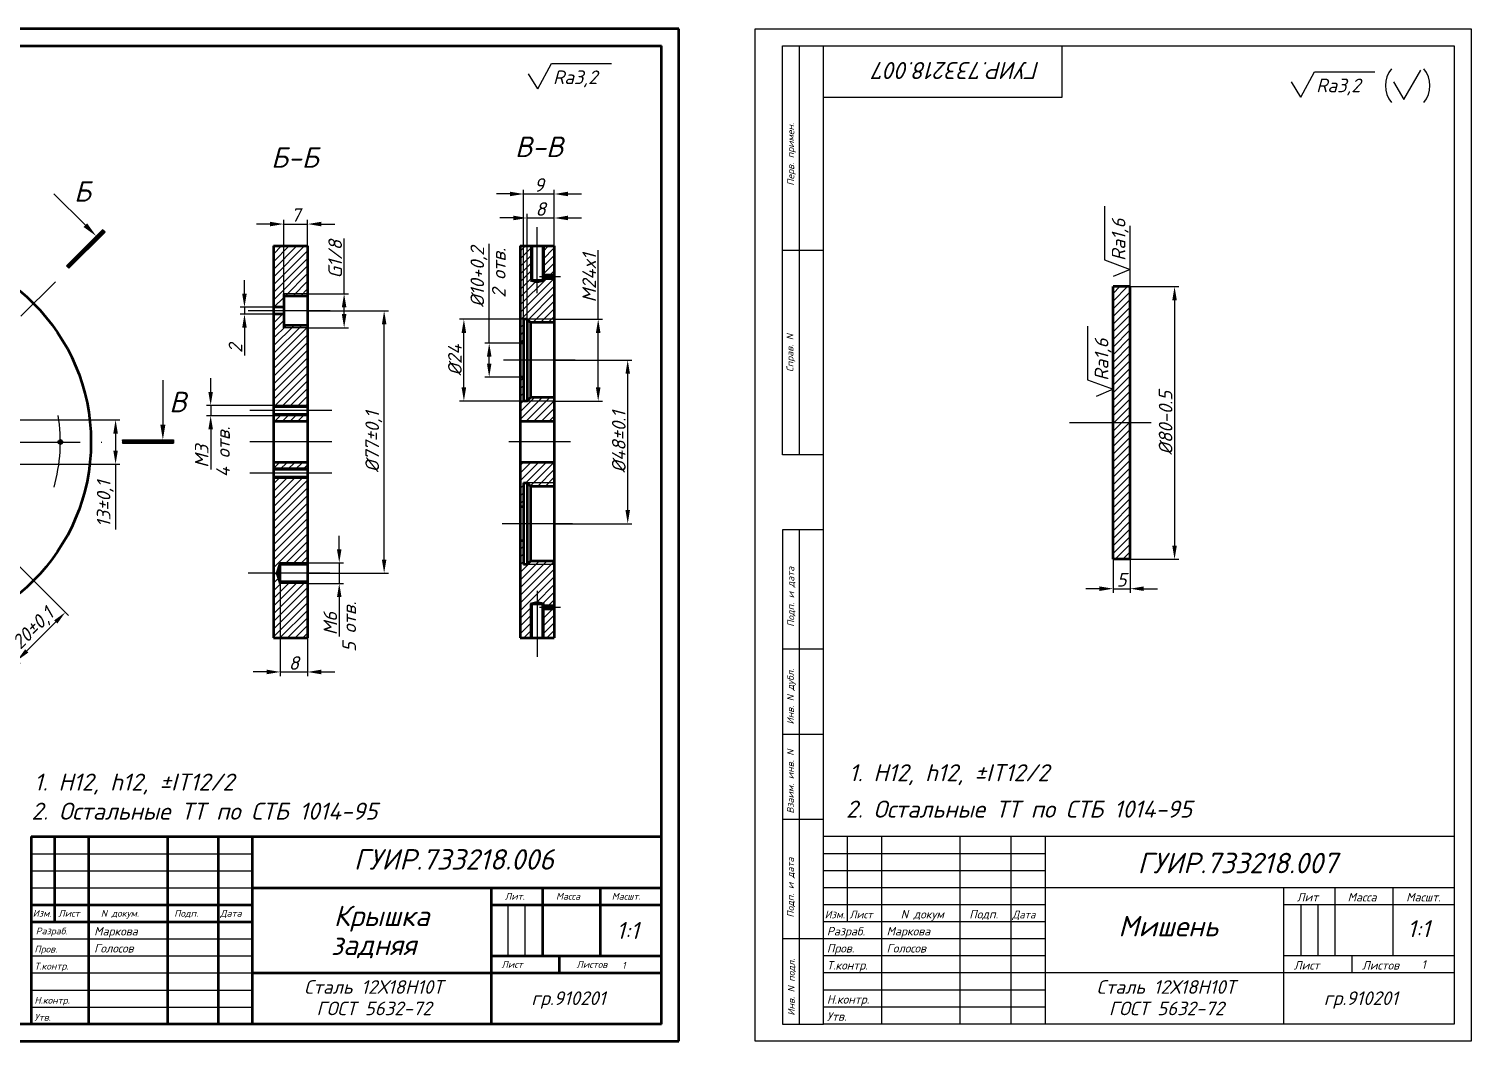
# Model space of a CAD drawing. Header units: millimetres. Extents: x -5427 to 3670, y -5891 to 948.
# Drawn here: x 2730.1 to 3153.2, y -550.9 to -253.9 of the extents above; entities that cross this region are included whole.
import ezdxf
from ezdxf.enums import TextEntityAlignment as Align

# ---------------------------------------------------------------- set-up
doc = ezdxf.new("R2010")
doc.units = ezdxf.units.MM
doc.header["$MEASUREMENT"] = 0
doc.linetypes.add('ACAD_ISO04W100', pattern=[30, 24, -3, 0, -3])
doc.layers.add('оси', color=1, linetype='ACAD_ISO04W100')
doc.layers.add('Толстые', color=7, linetype='Continuous', lineweight=50)
doc.layers.add('Тонкие', color=140, linetype='Continuous', lineweight=25)
doc.styles.get("Standard").update_dxf_attribs({"font": 'isocpeui.ttf'})
doc.styles.add('TXT', font='isocpeui.ttf')
doc.styles.add('Для рамки', font='simplex.shx', dxfattribs={"oblique": 15, "height": 4})
doc.dimstyles.new('ISO-25', dxfattribs={"dimtxt": 4, "dimasz": 4, "dimexe": 1.25, "dimexo": 0, "dimtad": 1, "dimtxsty": 'Standard', "dimcen": 2.5, "dimadec": 0, "dimazin": 0, "dimtfac": 1, "dimtmove": 0, "dimatfit": 3, "dimfxl": 1, "dimarcsym": 0})

# ---------------------------------------------------------------- blocks, each defined once
blk = doc.blocks.new('*D27')
at = {"layer": 'Defpoints', "color": 0, "transparency": 16777216}
for p in [(3053.14, -329.51), (3053.14, -409.51), (3066.17, -409.51)]:
    blk.add_point(p, dxfattribs=at)
at = {"layer": 'Тонкие', "color": 0, "lineweight": -2, "transparency": 16777216}
for p, q in [((3053.14, -329.51), (3067.42, -329.51)), ((3066.17, -333.51), (3066.17, -405.51)), ((3053.14, -409.51), (3067.42, -409.51))]:
    blk.add_line(p, q, dxfattribs=at)
at = {"layer": 'Тонкие', "color": 0, "transparency": 16777216}
for points in [[(3065.5, -333.51), (3066.83, -333.51), (3066.17, -329.51)], [(3065.5, -405.51), (3066.83, -405.51), (3066.17, -409.51)]]:
    blk.add_solid(points, dxfattribs=at)
at = {"layer": 'Тонкие', "color": 0, "transparency": 16777216, "insert": (3063.54, -369.51), "char_height": 4, "attachment_point": 5, "rotation": 90}
blk.add_mtext('%%c80-0.5', dxfattribs=at)
blk = doc.blocks.new('*D28')
at = {"layer": 'Defpoints', "color": 0, "transparency": 16777216}
for p in [(3048.14, -409.51), (3053.14, -409.51), (3053.14, -418.14)]:
    blk.add_point(p, dxfattribs=at)
at = {"layer": 'Тонкие', "color": 0, "lineweight": -2, "transparency": 16777216}
for p, q in [((3048.14, -409.51), (3048.14, -419.39)), ((3053.14, -409.51), (3053.14, -419.39)), ((3044.14, -418.14), (3040.14, -418.14)), ((3048.14, -418.14), (3053.14, -418.14)), ((3057.14, -418.14), (3061.14, -418.14))]:
    blk.add_line(p, q, dxfattribs=at)
at = {"layer": 'Тонкие', "color": 0, "transparency": 16777216}
for points in [[(3044.14, -417.48), (3044.14, -418.81), (3048.14, -418.14)], [(3057.14, -417.48), (3057.14, -418.81), (3053.14, -418.14)]]:
    blk.add_solid(points, dxfattribs=at)
at = {"layer": 'Тонкие', "color": 0, "transparency": 16777216, "insert": (3050.64, -415.52), "char_height": 4, "attachment_point": 5}
blk.add_mtext('5', dxfattribs=at)
blk = doc.blocks.new('BORDER')
for p, q in [((1, 1), (0, 1)), ((0, 1), (0, 0)), ((1, 0), (1, 1)), ((0, 0), (1, 0))]:
    blk.add_line(p, q)
blk = doc.blocks.new('*D431')
at = {"layer": 'Defpoints', "color": 0, "transparency": 16777216}
for p in [(2783.41, -364.39), (2801.83, -364.39), (2801.83, -367.39)]:
    blk.add_point(p, dxfattribs=at)
at = {"layer": 'Тонкие', "color": 0, "lineweight": -2, "transparency": 16777216}
for p, q in [((2783.41, -360.39), (2783.41, -356.39)), ((2801.83, -364.39), (2782.16, -364.39)), ((2801.83, -367.39), (2782.16, -367.39)), ((2783.41, -364.39), (2783.41, -367.39)), ((2783.41, -371.39), (2783.41, -383.21))]:
    blk.add_line(p, q, dxfattribs=at)
at = {"layer": 'Тонкие', "color": 0, "transparency": 16777216}
for points in [[(2782.74, -360.39), (2784.07, -360.39), (2783.41, -364.39)], [(2782.74, -371.39), (2784.07, -371.39), (2783.41, -367.39)]]:
    blk.add_solid(points, dxfattribs=at)
at = {"layer": 'Тонкие', "color": 0, "transparency": 16777216, "insert": (2780.78, -379.3), "char_height": 4, "attachment_point": 5, "rotation": 90}
blk.add_mtext('M3', dxfattribs=at)
blk = doc.blocks.new('*D426')
at = {"layer": 'Defpoints', "color": 0, "transparency": 16777216}
for p in [(2697.3, -368.61), (2697.3, -381.61), (2755.51, -381.61)]:
    blk.add_point(p, dxfattribs=at)
at = {"layer": 'Тонкие', "color": 0, "lineweight": -2, "transparency": 16777216}
for p, q in [((2697.3, -368.61), (2756.76, -368.61)), ((2755.51, -372.61), (2755.51, -377.61)), ((2697.3, -381.61), (2756.76, -381.61)), ((2755.51, -381.61), (2755.51, -400.77))]:
    blk.add_line(p, q, dxfattribs=at)
at = {"layer": 'Тонкие', "color": 0, "transparency": 16777216}
for points in [[(2754.85, -372.61), (2756.18, -372.61), (2755.51, -368.61)], [(2754.85, -377.61), (2756.18, -377.61), (2755.51, -381.61)]]:
    blk.add_solid(points, dxfattribs=at)
at = {"layer": 'Тонкие', "color": 0, "transparency": 16777216, "insert": (2752.49, -393.31), "char_height": 4, "attachment_point": 5, "rotation": 90}
blk.add_mtext('13%%p0,1', dxfattribs=at)
blk = doc.blocks.new('*D412')
at = {"layer": 'Defpoints', "color": 0, "transparency": 16777216}
for p in [(2811.88, -336.59), (2834.3, -336.59), (2811.83, -413.59)]:
    blk.add_point(p, dxfattribs=at)
at = {"layer": 'Тонкие', "color": 0, "lineweight": -2, "transparency": 16777216}
for p, q in [((2811.88, -336.59), (2835.55, -336.59)), ((2834.3, -409.59), (2834.3, -340.59)), ((2811.83, -413.59), (2835.55, -413.59))]:
    blk.add_line(p, q, dxfattribs=at)
at = {"layer": 'Тонкие', "color": 0, "transparency": 16777216}
for points in [[(2833.63, -340.59), (2834.97, -340.59), (2834.3, -336.59)], [(2833.63, -409.59), (2834.97, -409.59), (2834.3, -413.59)]]:
    blk.add_solid(points, dxfattribs=at)
at = {"layer": 'Тонкие', "color": 0, "transparency": 16777216, "insert": (2831.27, -375.09), "char_height": 4, "attachment_point": 5, "rotation": 90}
blk.add_mtext('%%c77%%p0,1', dxfattribs=at)
blk = doc.blocks.new('*D416')
at = {"layer": 'Defpoints', "color": 0, "transparency": 16777216}
for p in [(2803.83, -416.59), (2811.83, -416.59), (2811.83, -442.57)]:
    blk.add_point(p, dxfattribs=at)
at = {"layer": 'Тонкие', "color": 0, "lineweight": -2, "transparency": 16777216}
for p, q in [((2803.83, -416.59), (2803.83, -443.82)), ((2811.83, -416.59), (2811.83, -443.82)), ((2799.83, -442.57), (2795.83, -442.57)), ((2803.83, -442.57), (2811.83, -442.57)), ((2815.83, -442.57), (2819.83, -442.57))]:
    blk.add_line(p, q, dxfattribs=at)
at = {"layer": 'Тонкие', "color": 0, "transparency": 16777216}
for points in [[(2799.83, -441.9), (2799.83, -443.24), (2803.83, -442.57)], [(2815.83, -441.9), (2815.83, -443.24), (2811.83, -442.57)]]:
    blk.add_solid(points, dxfattribs=at)
at = {"layer": 'Тонкие', "color": 0, "transparency": 16777216, "insert": (2807.83, -439.95), "char_height": 4, "attachment_point": 5}
blk.add_mtext('8', dxfattribs=at)
blk = doc.blocks.new('*D415')
at = {"layer": 'Defpoints', "color": 0, "transparency": 16777216}
for p in [(2811.83, -410.59), (2811.83, -416.59), (2821.13, -416.59)]:
    blk.add_point(p, dxfattribs=at)
at = {"layer": 'Тонкие', "color": 0, "lineweight": -2, "transparency": 16777216}
for p, q in [((2821.13, -406.59), (2821.13, -402.59)), ((2811.83, -410.59), (2822.38, -410.59)), ((2821.13, -410.59), (2821.13, -416.59)), ((2811.83, -416.59), (2822.38, -416.59)), ((2821.13, -420.59), (2821.13, -432.17))]:
    blk.add_line(p, q, dxfattribs=at)
at = {"layer": 'Тонкие', "color": 0, "transparency": 16777216}
for points in [[(2820.46, -406.59), (2821.79, -406.59), (2821.13, -410.59)], [(2820.46, -420.59), (2821.79, -420.59), (2821.13, -416.59)]]:
    blk.add_solid(points, dxfattribs=at)
at = {"layer": 'Тонкие', "color": 0, "transparency": 16777216, "insert": (2818.5, -428.38), "char_height": 4, "attachment_point": 5, "rotation": 90}
blk.add_mtext('M6', dxfattribs=at)
blk = doc.blocks.new('*D424')
at = {"layer": 'Defpoints', "color": 0, "transparency": 16777216}
for p in [(2718.03, -402.34), (2703.89, -416.48), (2740.77, -425.08)]:
    blk.add_point(p, dxfattribs=at)
at = {"layer": 'Тонкие', "color": 0, "lineweight": -2, "transparency": 16777216}
for p, q in [((2718.03, -402.34), (2741.66, -425.97)), ((2703.89, -416.48), (2727.52, -440.11)), ((2729.46, -436.39), (2737.95, -427.91))]:
    blk.add_line(p, q, dxfattribs=at)
at = {"layer": 'Тонкие', "color": 0, "transparency": 16777216}
for points in [[(2737.47, -427.44), (2738.42, -428.38), (2740.77, -425.08)], [(2728.99, -435.92), (2729.93, -436.87), (2726.63, -439.22)]]:
    blk.add_solid(points, dxfattribs=at)
at = {"layer": 'Тонкие', "color": 0, "transparency": 16777216, "insert": (2731.56, -430.01), "char_height": 4, "attachment_point": 5, "rotation": 45}
blk.add_mtext('20%%p0,1', dxfattribs=at)
blk = doc.blocks.new('*D428')
at = {"layer": 'Defpoints', "color": 0, "transparency": 16777216}
for p in [(2811.83, -311.16), (2804.83, -331.59), (2811.83, -331.59)]:
    blk.add_point(p, dxfattribs=at)
at = {"layer": 'Тонкие', "color": 0, "lineweight": -2, "transparency": 16777216}
for p, q in [((2800.83, -311.16), (2796.83, -311.16)), ((2804.83, -331.59), (2804.83, -309.91)), ((2804.83, -311.16), (2811.83, -311.16)), ((2811.83, -331.59), (2811.83, -309.91)), ((2815.83, -311.16), (2819.83, -311.16))]:
    blk.add_line(p, q, dxfattribs=at)
at = {"layer": 'Тонкие', "color": 0, "transparency": 16777216}
for points in [[(2800.83, -310.5), (2800.83, -311.83), (2804.83, -311.16)], [(2815.83, -310.5), (2815.83, -311.83), (2811.83, -311.16)]]:
    blk.add_solid(points, dxfattribs=at)
at = {"layer": 'Тонкие', "color": 0, "transparency": 16777216, "insert": (2808.33, -308.51), "char_height": 4, "attachment_point": 5}
blk.add_mtext('7', dxfattribs=at)
blk = doc.blocks.new('*D413')
at = {"layer": 'Defpoints', "color": 0, "transparency": 16777216}
for p in [(2811.83, -331.59), (2811.83, -341.59), (2822.56, -341.59)]:
    blk.add_point(p, dxfattribs=at)
at = {"layer": 'Тонкие', "color": 0, "lineweight": -2, "transparency": 16777216}
for p, q in [((2822.56, -331.59), (2822.56, -315.4)), ((2811.83, -331.59), (2823.81, -331.59)), ((2822.56, -337.59), (2822.56, -335.59)), ((2811.83, -341.59), (2823.81, -341.59))]:
    blk.add_line(p, q, dxfattribs=at)
at = {"layer": 'Тонкие', "color": 0, "transparency": 16777216}
for points in [[(2821.89, -335.59), (2823.23, -335.59), (2822.56, -331.59)], [(2821.89, -337.59), (2823.23, -337.59), (2822.56, -341.59)]]:
    blk.add_solid(points, dxfattribs=at)
at = {"layer": 'Тонкие', "color": 0, "transparency": 16777216, "insert": (2819.94, -321.49), "char_height": 4, "attachment_point": 5, "rotation": 90}
blk.add_mtext('G1/8', dxfattribs=at)
blk = doc.blocks.new('*D414')
at = {"layer": 'Defpoints', "color": 0, "transparency": 16777216}
for p in [(2793.32, -337.59), (2801.83, -335.59), (2801.83, -337.59)]:
    blk.add_point(p, dxfattribs=at)
at = {"layer": 'Тонкие', "color": 0, "lineweight": -2, "transparency": 16777216}
for p, q in [((2793.32, -331.59), (2793.32, -327.59)), ((2801.83, -335.59), (2792.07, -335.59)), ((2801.83, -337.59), (2792.07, -337.59)), ((2793.32, -335.59), (2793.32, -337.59)), ((2793.32, -341.59), (2793.32, -349.68))]:
    blk.add_line(p, q, dxfattribs=at)
at = {"layer": 'Тонкие', "color": 0, "transparency": 16777216}
for points in [[(2792.66, -331.59), (2793.99, -331.59), (2793.32, -335.59)], [(2792.66, -341.59), (2793.99, -341.59), (2793.32, -337.59)]]:
    blk.add_solid(points, dxfattribs=at)
at = {"layer": 'Тонкие', "color": 0, "transparency": 16777216, "insert": (2790.7, -347.63), "char_height": 4, "attachment_point": 5, "rotation": 90}
blk.add_mtext('2', dxfattribs=at)
blk = doc.blocks.new('*D433')
at = {"layer": 'Defpoints', "color": 0, "transparency": 16777216}
for p in [(2884.22, -339.09), (2884.22, -363.09), (2897.09, -363.09)]:
    blk.add_point(p, dxfattribs=at)
at = {"layer": 'Тонкие', "color": 0, "lineweight": -2, "transparency": 16777216}
for p, q in [((2897.09, -339.09), (2897.09, -318.81)), ((2884.22, -339.09), (2898.34, -339.09)), ((2897.09, -359.09), (2897.09, -343.09)), ((2884.22, -363.09), (2898.34, -363.09))]:
    blk.add_line(p, q, dxfattribs=at)
at = {"layer": 'Тонкие', "color": 0, "transparency": 16777216}
for points in [[(2896.42, -343.09), (2897.76, -343.09), (2897.09, -339.09)], [(2896.42, -359.09), (2897.76, -359.09), (2897.09, -363.09)]]:
    blk.add_solid(points, dxfattribs=at)
at = {"layer": 'Тонкие', "color": 0, "transparency": 16777216, "insert": (2894.46, -326.95), "char_height": 4, "attachment_point": 5, "rotation": 90}
blk.add_mtext('M24x1', dxfattribs=at)
blk = doc.blocks.new('*D434')
at = {"layer": 'Defpoints', "color": 0, "transparency": 16777216}
for p in [(2865.12, -346.09), (2874.22, -346.09), (2874.22, -356.09)]:
    blk.add_point(p, dxfattribs=at)
at = {"layer": 'Тонкие', "color": 0, "lineweight": -2, "transparency": 16777216}
for p, q in [((2865.12, -346.09), (2865.12, -316.93)), ((2874.22, -346.09), (2863.87, -346.09)), ((2865.12, -352.09), (2865.12, -350.09)), ((2874.22, -356.09), (2863.87, -356.09))]:
    blk.add_line(p, q, dxfattribs=at)
at = {"layer": 'Тонкие', "color": 0, "transparency": 16777216}
for points in [[(2864.46, -350.09), (2865.79, -350.09), (2865.12, -346.09)], [(2864.46, -352.09), (2865.79, -352.09), (2865.12, -356.09)]]:
    blk.add_solid(points, dxfattribs=at)
at = {"layer": 'Тонкие', "color": 0, "transparency": 16777216, "insert": (2862.1, -326.68), "char_height": 4, "attachment_point": 5, "rotation": 90}
blk.add_mtext('%%c10+0,2', dxfattribs=at)
blk = doc.blocks.new('*D435')
at = {"layer": 'Defpoints', "color": 0, "transparency": 16777216}
for p in [(2857.69, -339.09), (2875.22, -339.09), (2875.22, -363.09)]:
    blk.add_point(p, dxfattribs=at)
at = {"layer": 'Тонкие', "color": 0, "lineweight": -2, "transparency": 16777216}
for p, q in [((2875.22, -339.09), (2856.44, -339.09)), ((2857.69, -359.09), (2857.69, -343.09)), ((2875.22, -363.09), (2856.44, -363.09))]:
    blk.add_line(p, q, dxfattribs=at)
at = {"layer": 'Тонкие', "color": 0, "transparency": 16777216}
for points in [[(2857.02, -343.09), (2858.35, -343.09), (2857.69, -339.09)], [(2857.02, -359.09), (2858.35, -359.09), (2857.69, -363.09)]]:
    blk.add_solid(points, dxfattribs=at)
at = {"layer": 'Тонкие', "color": 0, "transparency": 16777216, "insert": (2855.06, -351.09), "char_height": 4, "attachment_point": 5, "rotation": 90}
blk.add_mtext('%%c24', dxfattribs=at)
blk = doc.blocks.new('*D436')
at = {"layer": 'Defpoints', "color": 0, "transparency": 16777216}
for p in [(2884.22, -351.09), (2905.75, -351.09), (2884.22, -399.09)]:
    blk.add_point(p, dxfattribs=at)
at = {"layer": 'Тонкие', "color": 0, "lineweight": -2, "transparency": 16777216}
for p, q in [((2884.22, -351.09), (2907, -351.09)), ((2905.75, -395.09), (2905.75, -355.09)), ((2884.22, -399.09), (2907, -399.09))]:
    blk.add_line(p, q, dxfattribs=at)
at = {"layer": 'Тонкие', "color": 0, "transparency": 16777216}
for points in [[(2905.09, -355.09), (2906.42, -355.09), (2905.75, -351.09)], [(2905.09, -395.09), (2906.42, -395.09), (2905.75, -399.09)]]:
    blk.add_solid(points, dxfattribs=at)
at = {"layer": 'Тонкие', "color": 0, "transparency": 16777216, "insert": (2903.13, -375.09), "char_height": 4, "attachment_point": 5, "rotation": 90}
blk.add_mtext('%%c48%%p0.1', dxfattribs=at)
blk = doc.blocks.new('*D437')
at = {"layer": 'Defpoints', "color": 0, "transparency": 16777216}
for p in [(2884.22, -309.38), (2884.22, -317.59), (2876.22, -339.09)]:
    blk.add_point(p, dxfattribs=at)
at = {"layer": 'Тонкие', "color": 0, "lineweight": -2, "transparency": 16777216}
for p, q in [((2876.22, -339.09), (2876.22, -308.13)), ((2884.22, -317.59), (2884.22, -308.13)), ((2872.22, -309.38), (2868.22, -309.38)), ((2876.22, -309.38), (2884.22, -309.38)), ((2888.22, -309.38), (2892.22, -309.38))]:
    blk.add_line(p, q, dxfattribs=at)
at = {"layer": 'Тонкие', "color": 0, "transparency": 16777216}
for points in [[(2872.22, -308.71), (2872.22, -310.04), (2876.22, -309.38)], [(2888.22, -308.71), (2888.22, -310.04), (2884.22, -309.38)]]:
    blk.add_solid(points, dxfattribs=at)
at = {"layer": 'Тонкие', "color": 0, "transparency": 16777216, "insert": (2880.22, -306.75), "char_height": 4, "attachment_point": 5}
blk.add_mtext('8', dxfattribs=at)
blk = doc.blocks.new('*D438')
at = {"layer": 'Defpoints', "color": 0, "transparency": 16777216}
for p in [(2884.22, -302.34), (2884.22, -317.59), (2875.22, -339.09)]:
    blk.add_point(p, dxfattribs=at)
at = {"layer": 'Тонкие', "color": 0, "lineweight": -2, "transparency": 16777216}
for p, q in [((2871.22, -302.34), (2867.22, -302.34)), ((2875.22, -339.09), (2875.22, -301.09)), ((2875.22, -302.34), (2884.22, -302.34)), ((2884.22, -317.59), (2884.22, -301.09)), ((2888.22, -302.34), (2892.22, -302.34))]:
    blk.add_line(p, q, dxfattribs=at)
at = {"layer": 'Тонкие', "color": 0, "transparency": 16777216}
for points in [[(2871.22, -301.67), (2871.22, -303), (2875.22, -302.34)], [(2888.22, -301.67), (2888.22, -303), (2884.22, -302.34)]]:
    blk.add_solid(points, dxfattribs=at)
at = {"layer": 'Тонкие', "color": 0, "transparency": 16777216, "insert": (2879.72, -299.71), "char_height": 4, "attachment_point": 5}
blk.add_mtext('9', dxfattribs=at)

msp = doc.modelspace()

# ---------------------------------------------------------------- hatches: boundary and pattern name
at = {"layer": 'Тонкие'}
h = msp.add_hatch(dxfattribs=at)
h.set_pattern_fill('ANSI37', color=256, scale=0.05, style=0)
h.set_pattern_definition([(45, (195.175, 408.23262), (-0.1122532015, 0.1122532015), []), (135, (195.175, 408.23262), (-0.1122532015, -0.1122532015), [])])
h.paths.add_polyline_path([(2636.078, -430.624), (2635.371, -429.917), (2624.765, -440.523), (2625.472, -441.23)])
h.paths.add_polyline_path([(2752.422, -313.517), (2751.715, -312.81), (2741.108, -323.416), (2741.815, -324.124)])
h = msp.add_hatch(dxfattribs=at)
h.set_pattern_fill('ANSI31', color=256, scale=0.5, style=0)
h.set_pattern_definition([(45, (175.933, 408.2326), (-1.122532, 1.122532), [])])
h.paths.add_polyline_path([(2811.833, -317.589), (2801.833, -317.589), (2801.833, -335.586), (2804.833, -335.586), (2804.833, -331.586), (2811.833, -331.586)])
h.paths.add_polyline_path([(2811.833, -341.586), (2804.833, -341.586), (2804.833, -337.586), (2801.833, -337.586), (2801.833, -364.389), (2811.833, -364.389)])
h.paths.add_polyline_path([(2811.833, -367.389), (2801.833, -367.389), (2801.833, -369.089), (2811.833, -369.089)])
h.paths.add_polyline_path([(2811.833, -381.089), (2801.833, -381.089), (2801.833, -382.789), (2811.833, -382.789)])
h.paths.add_polyline_path([(2811.833, -385.789), (2801.833, -385.789), (2801.833, -413.586), (2802.833, -413.587), (2803.833, -410.586), (2803.833, -410.586), (2811.833, -410.586)])
h.paths.add_polyline_path([(2811.833, -416.586), (2803.833, -416.586), (2802.833, -413.587), (2801.833, -413.586), (2801.833, -432.589), (2811.833, -432.589)])
h.paths.add_polyline_path([(2811.833, -416.086), (2803.833, -416.086), (2803.833, -416.586), (2811.833, -416.586)], flags=17)
h.paths.add_polyline_path([(2811.833, -410.586), (2803.833, -410.586), (2803.833, -411.086), (2811.833, -411.086)], flags=16)
h.paths.add_polyline_path([(2811.833, -385.389), (2801.833, -385.389), (2801.833, -385.789), (2811.833, -385.789)])
h.paths.add_polyline_path([(2811.833, -382.789), (2801.833, -382.789), (2801.833, -383.189), (2811.833, -383.189)])
h.paths.add_polyline_path([(2811.833, -364.389), (2801.833, -364.389), (2801.833, -364.789), (2811.833, -364.789)])
h.paths.add_polyline_path([(2811.833, -366.989), (2801.833, -366.989), (2801.833, -367.389), (2811.833, -367.389)])
h.paths.add_polyline_path([(2811.833, -331.586), (2804.833, -331.586), (2804.833, -332.286), (2811.833, -332.286)])
h.paths.add_polyline_path([(2811.833, -340.886), (2804.833, -340.886), (2804.833, -341.586), (2811.833, -341.586)], flags=17)
h = msp.add_hatch(dxfattribs=at)
h.set_pattern_fill('ANSI31', color=256, scale=0.5, style=0)
h.set_pattern_definition([(45, (-1108.3363, 397.2326), (-1.122532, 1.122532), [])])
h.paths.add_polyline_path([(2884.217, -327.089), (2881.217, -327.089), (2881.217, -327.589), (2879.217, -328.089), (2877.217, -327.589), (2877.217, -317.589), (2874.217, -317.589), (2874.217, -346.089), (2875.217, -346.089), (2875.217, -339.089), (2876.217, -339.089), (2884.217, -339.089)])
h.paths.add_polyline_path([(2884.217, -363.089), (2876.217, -363.089), (2875.217, -363.089), (2875.217, -356.089), (2874.217, -356.089), (2874.217, -369.089), (2884.217, -369.089)])
h.paths.add_polyline_path([(2884.217, -381.089), (2874.217, -381.089), (2874.217, -394.089), (2875.217, -394.089), (2875.217, -387.089), (2876.218, -387.089), (2876.218, -387.089), (2884.217, -387.089)])
h.paths.add_polyline_path([(2884.217, -411.089), (2876.218, -411.089), (2876.218, -411.089), (2875.218, -411.089), (2875.217, -404.089), (2874.217, -404.089), (2874.218, -432.589), (2877.217, -432.589), (2877.217, -422.589), (2879.217, -422.089), (2881.217, -422.589), (2881.217, -423.089), (2884.217, -423.089)])
h.paths.add_polyline_path([(2884.217, -424.089), (2881.217, -424.089), (2881.217, -432.589), (2884.217, -432.589)])
h.paths.add_polyline_path([(2884.217, -317.589), (2881.217, -317.589), (2881.217, -326.089), (2884.217, -326.089)])
h.paths.add_polyline_path([(2884.217, -410.089), (2877.218, -410.089), (2876.218, -411.089), (2884.217, -411.089)])
h.paths.add_polyline_path([(2884.217, -387.089), (2876.218, -387.089), (2876.218, -387.089), (2877.217, -388.089), (2884.217, -388.089)], flags=16)
h.paths.add_polyline_path([(2884.217, -339.089), (2876.217, -339.089), (2877.217, -340.089), (2884.217, -340.089)])
h.paths.add_polyline_path([(2884.217, -362.089), (2877.217, -362.089), (2876.218, -363.089), (2876.218, -363.089), (2884.217, -363.089)], flags=17)
h.paths.add_polyline_path([(2877.617, -422.589), (2877.217, -422.589), (2877.217, -432.589), (2877.617, -432.589)], flags=17)
h.paths.add_polyline_path([(2881.217, -424.089), (2880.817, -424.089), (2880.817, -432.589), (2881.217, -432.589)], flags=17)
h.paths.add_polyline_path([(2881.217, -422.589), (2880.817, -422.589), (2880.817, -423.089), (2881.217, -423.089)], flags=16)
h.paths.add_polyline_path([(2877.617, -317.589), (2877.217, -317.589), (2877.217, -327.589), (2877.617, -327.589)])
h.paths.add_polyline_path([(2881.217, -317.589), (2880.817, -317.589), (2880.817, -326.089), (2881.217, -326.089)])
h.paths.add_polyline_path([(2881.217, -327.089), (2880.817, -327.089), (2880.817, -327.589), (2881.217, -327.589)], flags=16)
h = msp.add_hatch(dxfattribs=at)
h.set_pattern_fill('ANSI31', color=256, scale=0.5, style=0)
h.set_pattern_definition([(45, (-2516.0531, 830.4975), (-1.122532, 1.122532), [])])
h.paths.add_polyline_path([(3053.136, -329.509), (3048.136, -329.509), (3048.136, -369.509), (3053.136, -369.509)])
h.paths.add_polyline_path([(3053.136, -369.509), (3048.136, -369.509), (3048.136, -409.509), (3053.136, -409.509)])
h = msp.add_hatch(dxfattribs=at)
h.set_pattern_fill('ANSI37', color=256, scale=0.05, style=0)
h.set_pattern_definition([(45, (-1013.84425, 397.23262), (-0.1122532015, 0.1122532015), []), (135, (-1013.84425, 397.23262), (-0.1122532015, -0.1122532015), [])])
h.paths.add_polyline_path([(2627.972, -374.629), (2612.972, -374.629), (2612.972, -375.629), (2627.972, -375.629)])
h.paths.add_polyline_path([(2772.505, -374.472), (2757.505, -374.472), (2757.505, -375.472), (2772.505, -375.472)])

# ---------------------------------------------------------------- linework, layer by layer
for p, q in [((2943.176, -550.888), (2943.176, -253.888)), ((2943.176, -253.888), (3153.176, -253.888)), ((3153.176, -253.888), (3153.176, -550.888)), ((2951.176, -378.888), (2951.176, -258.888)), ((2951.176, -258.888), (2963.176, -258.888)), ((2956.176, -378.888), (2956.176, -258.888)), ((2963.176, -545.888), (2963.176, -258.888)), ((2963.176, -258.888), (3148.176, -258.888)), ((3033.176, -273.888), (3033.176, -258.888)), ((3148.176, -258.888), (3148.176, -545.888)), ((2963.176, -273.888), (3033.176, -273.888)), ((2963.176, -318.888), (2951.176, -318.888)), ((2963.176, -378.888), (2951.176, -378.888)), ((2951.176, -400.888), (2951.176, -545.888)), ((2963.176, -400.888), (2951.176, -400.888)), ((2956.176, -545.888), (2956.176, -400.888)), ((2963.176, -435.888), (2951.176, -435.888)), ((2963.176, -460.888), (2951.176, -460.888)), ((2963.176, -485.888), (2951.176, -485.888)), ((3148.176, -490.888), (2963.176, -490.888)), ((2970.176, -490.888), (2970.176, -515.888)), ((2970.176, -490.888), (2970.176, -515.888)), ((2980.176, -490.888), (2980.176, -545.888)), ((2980.176, -490.888), (2980.176, -545.888)), ((3003.176, -490.888), (3003.176, -545.888)), ((3003.176, -490.888), (3003.176, -545.888)), ((3018.176, -490.888), (3018.176, -545.888)), ((3018.176, -490.888), (3018.176, -545.888)), ((3028.176, -490.888), (3028.176, -545.888)), ((3028.176, -490.888), (3028.176, -545.888)), ((3148.176, -505.888), (3028.176, -505.888)), ((3098.176, -505.888), (3098.176, -545.888)), ((3098.176, -505.888), (3098.176, -545.888)), ((3113.176, -505.888), (3113.176, -525.888)), ((3113.176, -505.888), (3113.176, -525.888)), ((3130.176, -505.888), (3130.176, -525.888)), ((3130.176, -505.888), (3130.176, -525.888)), ((3028.176, -510.888), (2963.176, -510.888)), ((3148.176, -510.888), (3098.176, -510.888)), ((3028.176, -515.888), (2963.176, -515.888)), ((3028.176, -515.888), (2963.176, -515.888)), ((2963.176, -520.888), (2951.176, -520.888)), ((3148.176, -525.888), (3098.176, -525.888)), ((3148.176, -525.888), (3098.176, -525.888)), ((3118.176, -525.888), (3118.176, -530.888)), ((3118.176, -525.888), (3118.176, -530.888)), ((3148.176, -530.888), (3028.176, -530.888)), ((3148.176, -530.888), (3028.176, -530.888)), ((2951.176, -545.888), (2963.176, -545.888)), ((3148.176, -545.888), (2963.176, -545.888)), ((3153.176, -550.888), (2943.176, -550.888))]:
    msp.add_line(p, q)
at = {"layer": 'оси'}
for p, q in [((2879.217, -331.401), (2879.217, -312.056)), ((2642.577, -423.341), (2737.845, -328.073)), ((2879.825, -326.589), (2886.045, -326.589)), ((2732.172, -416.478), (2649.811, -334.118)), ((2818.445, -336.596), (2794.089, -336.581)), ((2890.332, -351.089), (2869.275, -351.089)), ((2818.914, -365.889), (2794.819, -365.889)), ((3059.326, -369.509), (3035.316, -369.509)), ((2630.848, -375.113), (2751.45, -375.113)), ((2818.914, -375.089), (2794.819, -375.089)), ((2889.009, -375.089), (2870.843, -375.089)), ((2818.914, -384.289), (2794.819, -384.289)), ((2889.597, -399.089), (2868.907, -399.089)), ((2818.4, -413.596), (2794.044, -413.581)), ((2879.217, -418.776), (2879.217, -438.121)), ((2879.825, -423.589), (2886.045, -423.589))]:
    msp.add_line(p, q, dxfattribs=at)
msp.add_arc((2690.806, -375.112), 48.5, 344.10445, 9.18493, dxfattribs=at)
at = {"layer": 'Толстые'}
for p, q in [((2801.833, -317.589), (2801.833, -432.589)), ((2801.833, -317.589), (2811.833, -317.589)), ((2811.833, -317.589), (2811.833, -432.589)), ((2874.217, -317.589), (2874.218, -432.589)), ((2874.217, -317.589), (2884.217, -317.589)), ((2874.217, -317.589), (2884.217, -317.589)), ((2877.617, -317.589), (2877.617, -327.589)), ((2880.817, -317.589), (2880.817, -327.589)), ((2884.217, -317.589), (2884.217, -432.589)), ((2877.217, -327.589), (2881.217, -327.589)), ((2877.217, -327.589), (2879.217, -328.089)), ((2879.217, -328.089), (2881.217, -327.589)), ((2879.217, -328.089), (2879.217, -328.089)), ((2880.817, -326.089), (2884.217, -326.089)), ((2880.817, -327.089), (2884.217, -327.089)), ((3048.136, -409.509), (3048.136, -329.509)), ((3053.136, -329.509), (3048.136, -329.509)), ((3053.136, -409.509), (3053.136, -329.509)), ((2804.833, -331.586), (2804.833, -341.586)), ((2811.833, -332.286), (2804.833, -332.286)), ((2804.833, -335.586), (2801.833, -335.586)), ((2804.833, -337.586), (2801.833, -337.586)), ((2811.833, -340.886), (2804.833, -340.886)), ((2875.217, -339.089), (2875.217, -363.089)), ((2876.217, -339.089), (2875.217, -339.089)), ((2876.217, -339.089), (2877.217, -340.089)), ((2876.217, -339.089), (2876.218, -363.089)), ((2884.217, -340.089), (2877.217, -340.089)), ((2877.217, -340.089), (2877.217, -362.089)), ((2875.217, -346.089), (2874.217, -346.089)), ((2875.217, -356.089), (2874.217, -356.089)), ((2876.217, -363.089), (2875.217, -363.089)), ((2876.217, -363.089), (2877.217, -362.089)), ((2884.217, -362.089), (2877.217, -362.089)), ((2811.833, -364.789), (2801.833, -364.789)), ((2811.833, -366.989), (2801.833, -366.989)), ((2811.833, -369.089), (2801.833, -369.089)), ((2884.217, -369.089), (2874.218, -369.089)), ((2811.833, -381.089), (2801.833, -381.089)), ((2811.833, -383.189), (2801.833, -383.189)), ((2884.217, -381.089), (2874.218, -381.089)), ((2811.833, -385.389), (2801.833, -385.389)), ((2875.217, -387.089), (2875.218, -411.089)), ((2875.217, -387.089), (2876.218, -387.089)), ((2876.218, -387.089), (2876.218, -411.089)), ((2876.218, -387.089), (2877.217, -388.089)), ((2877.217, -388.089), (2877.218, -410.089)), ((2877.217, -388.089), (2884.217, -388.089)), ((2875.217, -394.089), (2874.217, -394.089)), ((2875.217, -404.089), (2874.217, -404.089)), ((2876.218, -411.089), (2877.217, -410.089)), ((2884.217, -410.089), (2877.218, -410.089)), ((3053.136, -409.509), (3048.136, -409.509)), ((2803.833, -410.586), (2802.833, -413.586)), ((2802.833, -413.586), (2802.833, -413.586)), ((2802.833, -413.586), (2803.833, -416.586)), ((2803.833, -416.586), (2803.833, -410.586)), ((2811.833, -411.086), (2803.833, -411.086)), ((2876.218, -411.089), (2875.218, -411.089)), ((2811.833, -416.086), (2803.833, -416.086)), ((2877.217, -422.589), (2879.217, -422.089)), ((2877.217, -422.589), (2881.217, -422.589)), ((2877.617, -432.589), (2877.617, -422.589)), ((2879.217, -422.089), (2881.217, -422.589)), ((2880.817, -432.589), (2880.817, -422.589)), ((2880.817, -423.089), (2884.217, -423.089)), ((2880.817, -424.089), (2884.217, -424.089)), ((2801.833, -432.589), (2811.833, -432.589)), ((2874.217, -432.589), (2884.217, -432.589)), ((2730.708, -490.888), (2730.708, -545.888)), ((2730.708, -490.888), (2915.708, -490.888)), ((2737.708, -515.888), (2737.708, -490.888)), ((2747.708, -545.888), (2747.708, -490.888)), ((2770.708, -490.888), (2770.708, -545.888)), ((2785.708, -545.888), (2785.708, -490.888)), ((2795.708, -545.888), (2795.708, -490.888)), ((2795.708, -505.888), (2915.708, -505.888)), ((2865.708, -505.888), (2865.708, -545.888)), ((2880.708, -505.888), (2880.708, -525.888)), ((2897.708, -505.888), (2897.708, -525.888)), ((2730.708, -510.888), (2795.708, -510.888)), ((2865.708, -510.888), (2915.708, -510.888)), ((2730.708, -515.888), (2795.708, -515.888)), ((2865.708, -525.888), (2915.708, -525.888)), ((2885.708, -530.888), (2885.708, -525.888)), ((2795.708, -530.888), (2915.708, -530.888))]:
    msp.add_line(p, q, dxfattribs=at)
for points in [[(2508.708, -258.888), (2520.708, -258.888), (2915.708, -258.888)], [(2915.708, -545.888), (2915.708, -258.888)], [(2915.708, -545.888), (2730.708, -545.888), (2520.708, -545.888), (2507.728, -545.888)]]:
    msp.add_lwpolyline(points, dxfattribs=at)
for centre, radius in [((2690.805, -375.113), 57.5), ((2739.306, -375.113), 0.5)]:
    msp.add_circle(centre, radius, dxfattribs=at)
at = {"layer": 'Тонкие'}
for p, q in [((2879.381, -271.52), (2883.345, -264.095)), ((2883.345, -264.095), (2901.011, -264.1)), ((3103.248, -273.91), (3107.213, -266.485)), ((3107.213, -266.485), (3124.878, -266.489)), ((2879.381, -271.52), (2876.655, -267.065)), ((3103.248, -273.91), (3100.523, -269.455)), ((2737.425, -302.27), (2746.658, -311.503)), ((3045.622, -305.961), (3045.622, -321.687)), ((2741.108, -323.416), (2751.715, -312.81)), ((2752.422, -313.517), (2751.715, -312.81)), ((3053.136, -329.509), (3053.136, -311.698)), ((2741.815, -324.124), (2752.422, -313.517)), ((2877.217, -317.589), (2877.217, -327.589)), ((2881.217, -317.589), (2881.217, -327.589)), ((2741.815, -324.124), (2741.108, -323.416)), ((3045.622, -321.687), (3053.136, -324.463)), ((3053.136, -324.463), (3048.165, -326.545)), ((2811.833, -331.586), (2804.833, -331.586)), ((2811.833, -341.586), (2804.833, -341.586)), ((2884.217, -339.089), (2876.217, -339.089)), ((3040.622, -341.137), (3040.622, -356.864)), ((2769.387, -356.915), (2769.387, -369.972)), ((3040.622, -356.864), (3048.136, -359.64)), ((2884.217, -363.089), (2876.217, -363.089)), ((3048.136, -359.64), (3043.165, -361.722)), ((2811.833, -364.389), (2801.833, -364.389)), ((2811.833, -367.389), (2801.833, -367.389)), ((2757.505, -374.472), (2757.505, -375.472)), ((2757.505, -374.472), (2772.505, -374.472)), ((2757.505, -375.472), (2772.505, -375.472)), ((2772.505, -374.472), (2772.505, -375.472)), ((2811.833, -382.789), (2801.833, -382.789)), ((2811.833, -385.789), (2801.833, -385.789)), ((2884.217, -387.089), (2876.218, -387.089)), ((2811.833, -410.586), (2803.833, -410.586)), ((2884.217, -411.089), (2876.218, -411.089)), ((2811.833, -416.586), (2803.833, -416.586)), ((2877.217, -432.589), (2877.217, -422.589)), ((2881.217, -432.589), (2881.217, -422.589)), ((2730.708, -495.888), (2795.708, -495.888)), ((3028.176, -495.888), (2963.176, -495.888)), ((2730.708, -500.888), (2795.708, -500.888)), ((3028.176, -500.888), (2963.176, -500.888)), ((2730.708, -505.888), (2795.708, -505.888)), ((3028.176, -505.888), (2963.176, -505.888)), ((2870.708, -525.888), (2870.708, -510.888)), ((2875.708, -525.888), (2875.708, -510.888)), ((3103.176, -510.888), (3103.176, -525.888)), ((3103.176, -510.888), (3103.176, -525.888)), ((3108.176, -510.888), (3108.176, -525.888)), ((3108.176, -510.888), (3108.176, -525.888)), ((2730.708, -520.888), (2795.708, -520.888)), ((3028.176, -520.888), (2963.176, -520.888)), ((3028.176, -520.888), (2963.176, -520.888)), ((2730.708, -525.888), (2795.708, -525.888)), ((3028.176, -525.888), (2963.176, -525.888)), ((3028.176, -525.888), (2963.176, -525.888)), ((2730.708, -530.888), (2795.708, -530.888)), ((3028.176, -530.888), (2963.176, -530.888)), ((3028.176, -530.888), (2963.176, -530.888)), ((2730.708, -535.888), (2795.708, -535.888)), ((3028.176, -535.888), (2963.176, -535.888)), ((3028.176, -535.888), (2963.176, -535.888)), ((2730.708, -540.888), (2795.708, -540.888)), ((3028.176, -540.888), (2963.176, -540.888)), ((3028.176, -540.888), (2963.176, -540.888))]:
    msp.add_line(p, q, dxfattribs=at)
for points in [[(3133.396, -274.666), (3138.396, -266.006)], [(3130.396, -269.47), (3133.396, -274.666)]]:
    msp.add_lwpolyline(points, dxfattribs=at)
for centre, start, end in [((3135.848, -270.551), 140.52687, 219.47313), ((3133.283, -270.551), 320.52687, 39.47313)]:
    msp.add_arc(centre, 7.816, start, end, dxfattribs=at)
for points in [[(2746.128, -312.033), (2747.188, -310.972), (2749.84, -314.685)], [(2768.637, -369.972), (2770.137, -369.972), (2769.387, -374.472)]]:
    msp.add_solid(points, dxfattribs=at)

# ---------------------------------------------------------------- block references
at = {"layer": 'Толстые', "xscale": 420, "yscale": 297, "zscale": 420}
msp.add_blockref('BORDER', (2500.708, -550.888), dxfattribs=at)

# ---------------------------------------------------------------- texts
at = {"layer": 'Тонкие'}
for s, height, p in [('Ra3,2', 4, (2883.842, -270.094)), ('Ra3,2', 4, (3107.71, -272.484)), ('В-В', 6, (2872.685, -291.503)), ('Б-Б', 6, (2801.131, -294.631)), ('Б', 6, (2743.314, -304.596)), ('В', 6, (2771.263, -366.379)), ('1. H12, h12, %%pIT12/2', 5, (2970.681, -474.63)), ('1. H12, h12, %%pIT12/2', 5, (2731.6, -477.379)), ('2. Остальные ТТ по СТБ 1014-95', 5, (2730.832, -485.913)), ('2. Остальные ТТ по СТБ 1014-95', 5, (2969.782, -485.31)), ('ГУИР.733218.006', 6, (2825.4, -500.563)), ('ГУИР.733218.007', 6, (3055.34, -501.631)), ('1:1', 5, (2902.414, -520.907)), ('Изм.', 2.25, (2963.544, -514.844)), ('Лист', 2.25, (2970.831, -514.844)), ('Дата', 2.25, (3018.58, -514.874)), ('Мишень', 6, (3049.697, -520.136)), ('1:1', 5, (3134.463, -520.386)), ('Маркова', 2.5, (2749.218, -519.888)), ('Разраб.', 2.5, (2964.176, -519.888)), ('Маркова', 2.5, (2981.687, -519.888)), ('Голосов', 2.5, (2749.218, -524.888)), ('Пров.', 2.5, (2964.176, -524.888)), ('Голосов', 2.5, (2981.687, -524.888)), ('1', 2, (2904.115, -529.63)), ('Т.контр.', 2.5, (2964.176, -529.888)), ('Лист', 2.5, (3101.176, -529.888)), ('Листов', 2.5, (3121.176, -529.888)), ('1', 2.5, (3138.614, -529.655)), ('Сталь 12Х18Н10Т', 4, (2810.839, -536.998)), ('Сталь 12Х18Н10Т', 4, (3043.307, -536.998)), ('гр.910201', 4, (2877.493, -540.286)), ('гр.910201', 4, (3109.961, -540.286)), ('ГОСТ 5632-72', 4, (2814.446, -543.278)), ('Н.контр.', 2.5, (2964.176, -539.888)), ('ГОСТ 5632-72', 4, (3046.914, -543.278)), ('Утв.', 2.5, (2964.176, -544.888))]:
    msp.add_text(s, height=height, dxfattribs=at).set_placement(p)
for s, height, rotation, p in [('ГУИР.733218.007', 5, 180, (3026.737, -263.626)), ('Ra1,6', 4, 90, (3051.759, -321.964)), ('2 отв.', 4, 90, (2869.93, -332.806)), ('Ra1,6', 4, 90, (3046.759, -357.141)), ('4 отв.', 4, 90, (2789.041, -385.454)), ('5 отв.', 4, 90, (2826.073, -436.724))]:
    msp.add_text(s, height=height, rotation=rotation, dxfattribs=at).set_placement(p)
at = {"layer": 'Тонкие', "linetype": 'Continuous', "style": 'Для рамки', "oblique": 15}
for s, p in [('Перв. примен.', (2954.581, -299.916)), ('Справ. N', (2954.337, -354.551)), ('Подп. и дата', (2954.597, -429.33)), ('Инв. N дубл.', (2954.499, -457.97)), ('Взаим. инв. N', (2954.499, -484.132)), ('Подп. и дата', (2954.499, -514.632)), ('Инв. N подл.', (2954.725, -543.403))]:
    msp.add_text(s, height=2, rotation=90, dxfattribs=at).set_placement(p)
at = {"layer": 'Тонкие', "style": 'Для рамки', "oblique": 15}
for s, p in [('Лит.', (2869.708, -509.388)), ('Масса', (2884.708, -509.388)), ('Масшт.', (2901.067, -509.388)), ('Изм.', (2731.208, -514.388)), ('Лист', (2738.708, -514.388)), ('N докум.', (2751.208, -514.388)), ('Подп.', (2772.708, -514.388)), ('Дата', (2786.208, -514.388)), ('Разраб.', (2732.089, -519.571)), ('Пров.', (2731.708, -524.888)), ('Т.контр.', (2731.708, -529.888)), ('Лист', (2868.708, -529.388)), ('Листов', (2890.708, -529.388)), ('Н.контр.', (2731.708, -539.888)), ('Утв.', (2731.708, -544.888))]:
    msp.add_text(s, height=2, dxfattribs=at).set_placement(p)
at = {"layer": 'Тонкие'}
for s, p in [('Лит', (3105.176, -509.888)), ('Масса', (3121.176, -509.888)), ('Масшт.', (3139.176, -509.888)), ('N докум', (2992.176, -514.888)), ('Подп.', (3010.176, -514.888))]:
    msp.add_text(s, height=2.5, dxfattribs=at).set_placement(p, align=Align.CENTER)
at = {"layer": 'Тонкие', "style": 'TXT'}
for s, p in [('Крышка', (2819.53, -517.136)), ('задняя', (2818.671, -525.633))]:
    msp.add_text(s, height=6, dxfattribs=at).set_placement(p)

# ---------------------------------------------------------------- dimensions: what is measured, and where the dimension line sits
at = {"layer": 'Тонкие'}
for base, p1, p2, picture, middle in [((2884.217, -302.337), (2875.217, -339.089), (2884.217, -317.589), '*D438', (2879.717, -299.712)), ((2884.217, -309.378), (2876.217, -339.089), (2884.217, -317.589), '*D437', (2880.217, -306.753)), ((2811.833, -311.165), (2804.833, -331.586), (2811.833, -331.586), '*D428', (2808.333, -308.514)), ((3053.136, -418.144), (3048.136, -409.509), (3053.136, -409.509), '*D28', (3050.636, -415.519)), ((2811.833, -442.57), (2803.833, -416.586), (2811.833, -416.586), '*D416', (2807.833, -439.945))]:
    dim = msp.add_linear_dim(base=base, p1=p1, p2=p2, dimstyle='ISO-25', dxfattribs=at)
    dim.commit()
    dim.dimension.update_dxf_attribs({"geometry": picture, "text_midpoint": middle})
for base, p1, p2, text, picture, middle in [((2822.56, -341.586), (2811.833, -331.586), (2811.833, -341.586), 'G1/8', '*D413', (2822.56, -321.493)), ((2865.123, -346.089), (2874.217, -356.089), (2874.217, -346.089), '%%c10+0,2', '*D434', (2865.123, -326.681)), ((2897.089, -363.089), (2884.217, -339.089), (2884.217, -363.089), 'M24x1', '*D433', (2897.089, -326.947)), ((2783.408, -364.389), (2801.833, -367.389), (2801.833, -364.389), 'M3', '*D431', (2783.408, -379.297)), ((2755.513, -381.611), (2697.305, -368.613), (2697.305, -381.611), '13%%p0,1', '*D426', (2755.513, -393.306))]:
    dim = msp.add_linear_dim(base=base, p1=p1, p2=p2, angle=90, text=text, dimstyle='ISO-25', dxfattribs=at)
    dim.commit()
    dim.dimension.update_dxf_attribs({"geometry": picture, "text_midpoint": middle, "dimtype": 160})
dim = msp.add_linear_dim(base=(2793.323, -337.586), p1=(2801.833, -335.586), p2=(2801.833, -337.586), angle=90, dimstyle='ISO-25', dxfattribs=at)
dim.commit()
dim.dimension.update_dxf_attribs({"geometry": '*D414', "text_midpoint": (2790.698, -347.631)})
for base, p1, p2, text, picture, middle in [((3066.168, -409.509), (3053.136, -329.509), (3053.136, -409.509), '%%c80-0.5', '*D27', (3063.543, -369.509)), ((2834.299, -336.592), (2811.833, -413.592), (2811.879, -336.592), '%%c77%%p0,1', '*D412', (2831.274, -375.092)), ((2857.687, -339.089), (2875.217, -363.089), (2875.217, -339.089), '%%c24', '*D435', (2855.062, -351.089)), ((2905.754, -351.089), (2884.217, -399.089), (2884.217, -351.089), '%%c48%%p0.1', '*D436', (2903.129, -375.089)), ((2821.126, -416.586), (2811.833, -410.586), (2811.833, -416.586), 'M6', '*D415', (2818.501, -428.377))]:
    dim = msp.add_linear_dim(base=base, p1=p1, p2=p2, angle=90, text=text, dimstyle='ISO-25', dxfattribs=at)
    dim.commit()
    dim.dimension.update_dxf_attribs({"geometry": picture, "text_midpoint": middle})
dim = msp.add_aligned_dim(p1=(2703.887, -416.478), p2=(2718.029, -402.336), distance=-32.167, text='20%%p0,1', dimstyle='ISO-25', dxfattribs=at)
dim.commit()
dim.dimension.update_dxf_attribs({"geometry": '*D424', "text_midpoint": (2731.565, -430.013)})

doc.saveas('drawing.dxf')
